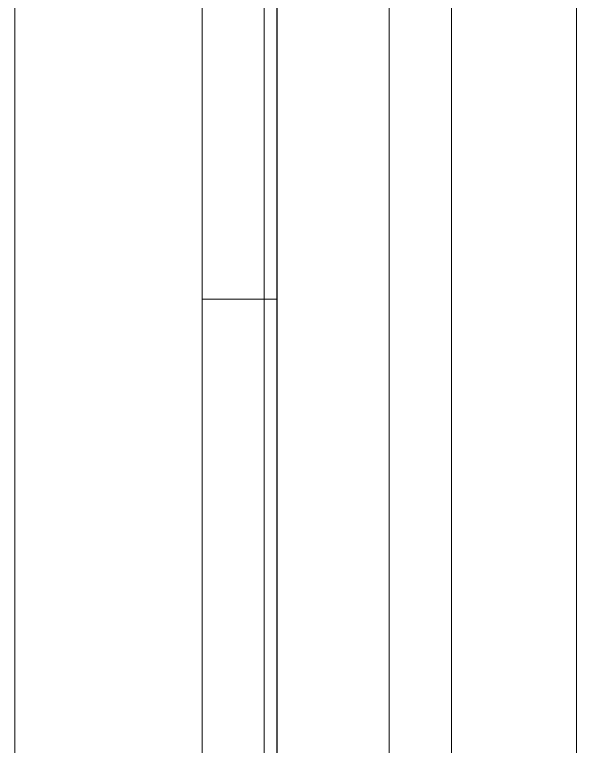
# Model space of a CAD drawing. Header units: millimetres. Extents: x -159872 to 386485, y -250577 to 158966.
# Drawn here: x 368151.2 to 368241.3, y 11008.8 to 11126.1 of the extents above; entities that cross this region are included whole.
import ezdxf

# ---------------------------------------------------------------- set-up
doc = ezdxf.new("R2010")
doc.units = ezdxf.units.MM
doc.layers.add('LDS-equipment-kitchen equipment', color=3, linetype='Continuous', lineweight=13)
doc.layers.add('WS-FRAME HIDDEN', color=68, linetype='Continuous', lineweight=5)

# ---------------------------------------------------------------- blocks, each defined once
blk = doc.blocks.new('Group-326')
at = {"layer": 'LDS-equipment-kitchen equipment', "color": 7, "linetype": 'Continuous', "lineweight": 5, "flags": 128}
for points in [[(307519.78, 47537.99), (307519.77, 50085.92), (307507.77, 50085.92), (307507.78, 47537.99), (307519.78, 47537.99)], [(307537.77, 50085.92), (307537.72, 44206.23), (307519.72, 44206.23), (307519.77, 50085.92), (307537.77, 50085.92)], [(307519.78, 47537.99), (307519.78, 46102.31), (307507.78, 46102.31), (307507.78, 47537.99), (307519.78, 47537.99)]]:
    blk.add_lwpolyline(points, close=True, dxfattribs=at)
at = {"layer": 'LDS-equipment-kitchen equipment', "color": 7, "lineweight": 5, "flags": 128}
blk.add_lwpolyline([(307567.75, 47085.91), (307567.75, 47785.93), (307537.75, 47785.93), (307537.75, 47085.91), (307567.75, 47085.91)], close=True, dxfattribs=at)
blk = doc.blocks.new('A$C7a11c87d')
at = {"layer": 'WS-FRAME HIDDEN', "color": 7, "lineweight": 5}
for points in [[(5691.61, 350.02, 0), (2661.61, 350.18, 0), (2661.62, 390.17, 0), (5691.62, 389.99, 0), (5691.61, 350.02, 0)], [(2691.61, 350.18, 0), (3411.61, 350.13, 0), (3411.61, 320.13, 0), (2691.61, 320.18, 0), (2691.61, 350.18, 0)]]:
    blk.add_polyline3d(points, dxfattribs=at)
blk = doc.blocks.new('Group-338')
at = {"layer": 'LDS-equipment-kitchen equipment'}
blk.add_blockref('Group-326', (0, 0), dxfattribs=at)
at = {"layer": 'LDS-equipment-kitchen equipment', "rotation": 89.9999999946682}
blk.add_blockref('A$C7a11c87d', (307867.85, 44384.33), dxfattribs=at)

msp = doc.modelspace()

# ---------------------------------------------------------------- block references
at = {"layer": 'LDS-equipment-kitchen equipment', "color": 7}
msp.add_blockref('Group-338', (60673.51323, -36457.51522), dxfattribs=at)

doc.saveas('drawing.dxf')
